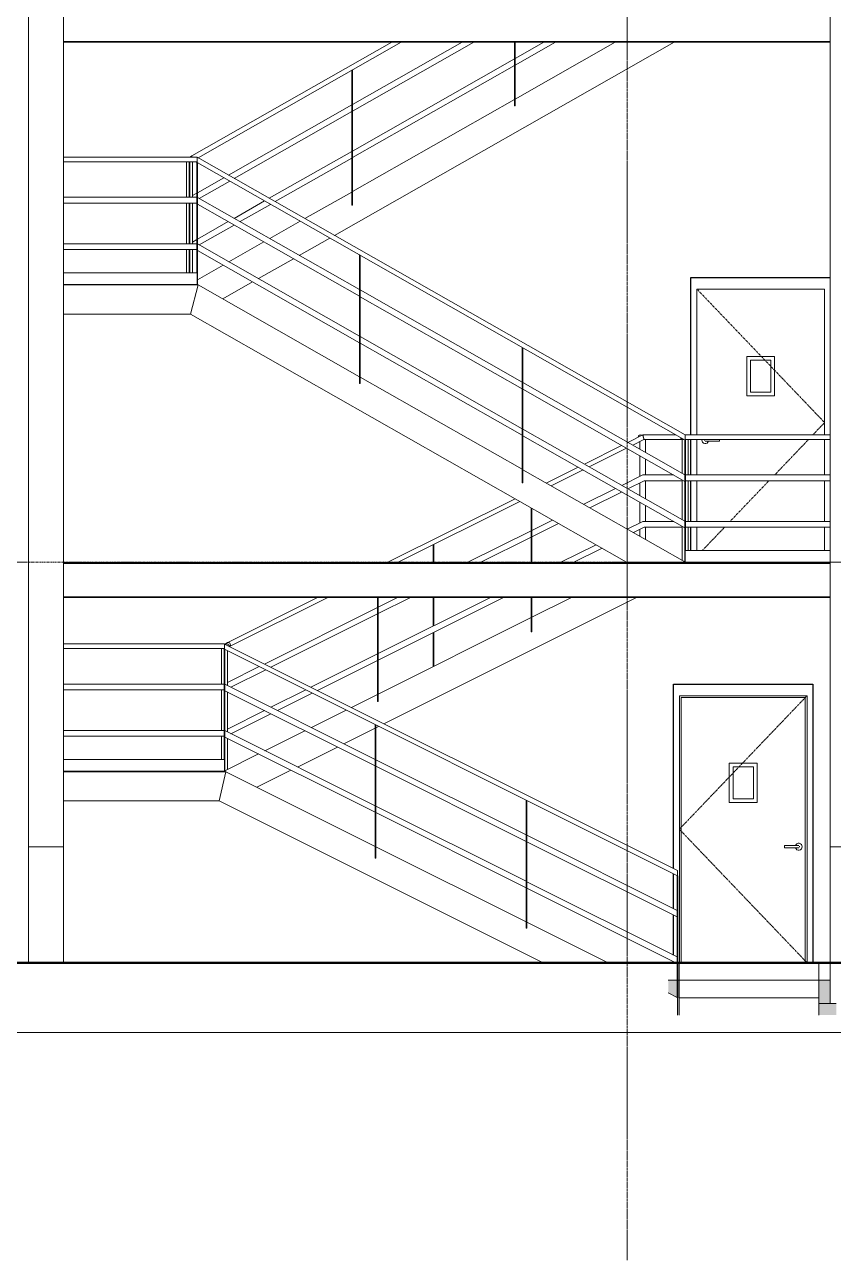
# Model space of a CAD drawing. Header units: millimetres. Extents: x -29259 to 87313, y -139821 to 46728.
# Drawn here: x -2126 to 4833, y -120273 to -109638 of the extents above; entities that cross this region are included whole.
import ezdxf

# ---------------------------------------------------------------- set-up
doc = ezdxf.new("R2010")
doc.units = ezdxf.units.MM
for name, pattern in [('Centre', [31.75, 6.35, -4.7625, 15.875, -4.7625]), ('Grid Line', [22.225, 12.7, -3.175, 3.175, -3.175]), ('Hidden', [7.14375, 4.7625, -2.38125])]:
    doc.linetypes.add(name, pattern=pattern)
for name, color, linetype, lineweight in [('A-DETL-PATH', 215, 'Continuous', 50), ('A-DETL-THIN', 151, 'Continuous', 9), ('A-DOOR', 31, 'Continuous', 9), ('A-DOOR-FRAM', 31, 'Continuous', 18), ('A-FLOR', 192, 'Continuous', 9), ('A-FLOR-HRAL', 11, 'Continuous', 9), ('A-FLOR-LEVL', 51, 'Continuous', 9), ('A-WALL', 113, 'Continuous', 18), ('S-BEAM', 12, 'Continuous', 9), ('S-COLS', 52, 'Continuous', 18), ('S-GRID', 8, 'Continuous', 9), ('S-STRS', 31, 'Continuous', 9)]:
    doc.layers.add(name, color=color, linetype=linetype, lineweight=lineweight)

# ---------------------------------------------------------------- blocks, each defined once
blk = doc.blocks.new('RHS-Rectangular Hollow Section-Column - 1451659-EAST FACADE')
at = {"layer": 'S-COLS', "color": 250, "lineweight": 9}
for p, q in [((6749.2, 1000), (6749.2, -350)), ((6749.2, 1000), (6761.2, 1000)), ((6761.2, 1000), (7037.2, 1000)), ((7037.2, 1000), (7049.2, 1000)), ((7049.2, 0), (7049.2, 1000))]:
    blk.add_line(p, q, dxfattribs=at)
blk = doc.blocks.new('RHS-Rectangular Hollow Section-Column - 1452499-EAST FACADE')
at = {"layer": 'S-COLS', "color": 250, "lineweight": 9}
for p, q in [((-150, 1000), (-150, 0)), ((-150, 1000), (-138, 1000)), ((-138, 1000), (138, 1000)), ((138, 1000), (150, 1000)), ((150, 0), (150, 1000))]:
    blk.add_line(p, q, dxfattribs=at)
blk = doc.blocks.new('Roaster Building_ST_RVT2022_detached_rvt-1-EAST FACADE')
at = {"layer": 'S-COLS', "lineweight": 5}
blk.add_hatch(color=10, dxfattribs=at).paths.add_polyline_path([(6650, -450), (6800, -450), (6800, -350), (6650, -350), (6650, -436)])
at = {"layer": 'A-FLOR', "color": 250}
for p, q in [((5400, 0), (5423, 0)), ((5438, 0), (5449, 0))]:
    blk.add_line(p, q, dxfattribs=at)
at = {"layer": 'S-BEAM', "color": 250}
for p, q in [((5354, -150), (5432, -150)), ((5438, -150), (5449, -150)), ((6649, -150), (6749, -150))]:
    blk.add_line(p, q, dxfattribs=at)
at = {"layer": 'S-COLS', "color": 254}
for p, q in [((6650, -350), (6800, -350)), ((6650, -450), (6650, -350))]:
    blk.add_line(p, q, dxfattribs=at)
at = {"layer": 'S-STRS', "color": 250}
for p, q in [((5449, 0), (6649, 0)), ((5449, -150), (5449, 0)), ((6649, -150), (6649, 0)), ((5449, -150), (6649, -150)), ((5449, -300), (5449, -150)), ((6649, -300), (6649, -150)), ((5449, -300), (6649, -300)), ((5449, -450), (5449, -300)), ((6649, -450), (6649, -300))]:
    blk.add_line(p, q, dxfattribs=at)
at = {"layer": 'S-COLS', "color": 250, "lineweight": 9}
for name in ['RHS-Rectangular Hollow Section-Column - 1452499-EAST FACADE', 'RHS-Rectangular Hollow Section-Column - 1451659-EAST FACADE']:
    blk.add_blockref(name, (0, 0), dxfattribs=at)
blk = doc.blocks.new('RHS-Rectangular Hollow Section-Column - 804093-EAST FACADE')
at = {"layer": 'S-COLS', "color": 250, "lineweight": 9}
blk.add_line((6749.2, 14535), (6749.2, -350), dxfattribs=at)
blk = doc.blocks.new('RHS-Rectangular Hollow Section-Column - 804097-EAST FACADE')
at = {"layer": 'S-COLS', "color": 250, "lineweight": 9}
for p, q in [((-150, 14535), (-150, 0)), ((150, 0), (150, 14535))]:
    blk.add_line(p, q, dxfattribs=at)
blk = doc.blocks.new('RHS-Rectangular Hollow Section - 300x150x6RHS-1527276-EAST FACADE')
at = {"layer": 'S-BEAM', "color": 250}
for p, q in [((6749.2, 13005), (150, 13005)), ((150, 12993), (150, 13005)), ((150, 12717), (150, 12993)), ((6749.2, 13005), (6749.2, 12993)), ((6749.2, 12993), (6749.2, 12717)), ((150, 12705), (150, 12717)), ((150, 12705), (6749.2, 12705)), ((6749.2, 12717), (6749.2, 12705))]:
    blk.add_line(p, q, dxfattribs=at)
at = {"layer": 'S-BEAM', "color": 250, "linetype": 'Hidden'}
for p, q in [((6749.2, 12999), (150, 12999)), ((6749.2, 12711), (150, 12711))]:
    blk.add_line(p, q, dxfattribs=at)
blk = doc.blocks.new('Railing - MS FLAT 50x5mm-1534085-EAST FACADE')
at = {"layer": 'A-FLOR-HRAL', "color": 250}
for p, q in [((4175, 3445), (4175, 3916)), ((4181, 3445), (4181, 3913)), ((4175, 2850), (4175, 3145)), ((4181, 2850), (4181, 3145)), ((4175, 2850), (4181, 2850))]:
    blk.add_line(p, q, dxfattribs=at)
blk = doc.blocks.new('Railing - MS FLAT 50x5mm-1534083-EAST FACADE')
at = {"layer": 'A-FLOR-HRAL', "color": 250}
for p, q in [((2853, 2250), (2853, 3145)), ((2859, 2250), (2859, 3145)), ((2853, 2250), (2859, 2250))]:
    blk.add_line(p, q, dxfattribs=at)
blk = doc.blocks.new('Railing - MS FLAT 50x5mm-1533993-EAST FACADE')
at = {"layer": 'A-FLOR-HRAL', "color": 250}
for p, q in [((1510, 2705), (1510, 2400)), ((1560, 2388), (1560, 2687)), ((1510, 2350), (1510, 2000)), ((1560, 1988), (1560, 2332)), ((1510, 1950), (1510, 1750)), ((1560, 1664), (1560, 1932))]:
    blk.add_line(p, q, dxfattribs=at)
blk = doc.blocks.new('Railing - MS FLAT 50x5mm-V13-EAST FACADE')
at = {"layer": 'A-FLOR-HRAL', "color": 250}
for p, q in [((5475, 4214), (5475, 4505)), ((5488, 4505), (5475, 4505)), ((5525, 4200), (5525, 4505)), ((5475, 3814), (5475, 4157)), ((5525, 3800), (5525, 4150)), ((5475, 3465), (5475, 3757)), ((5525, 3550), (5525, 3750))]:
    blk.add_line(p, q, dxfattribs=at)
blk = doc.blocks.new('Railing - Railing-1515944-EAST FACADE')
at = {"layer": 'A-FLOR-HRAL', "color": 250}
for p, q in [((4955, 4110), (5135, 4200)), ((5146, 4150), (5007, 4080)), ((5135, 4200), (5399, 4200)), ((5475, 4150), (5146, 4150)), ((4628, 3947), (4901, 4083)), ((4953, 4053), (4680, 3917)), ((4181, 3723), (4359, 3812)), ((4411, 3782), (4181, 3667)), ((5002, 3734), (5135, 3800)), ((5146, 3750), (5054, 3704)), ((5135, 3800), (5399, 3800)), ((5475, 3750), (5146, 3750)), ((3625, 3445), (4175, 3720)), ((4175, 3664), (3736, 3445)), ((4425, 3445), (4733, 3599)), ((4785, 3569), (4536, 3445)), ((2859, 3062), (3025, 3145)), ((3136, 3145), (2859, 3006)), ((2859, 2662), (3825, 3145)), ((3936, 3145), (2859, 2606)), ((1879, 2572), (2853, 3059)), ((2853, 3003), (1935, 2544)), ((2279, 2372), (2853, 2659)), ((2853, 2603), (2335, 2344)), ((1560, 2413), (1834, 2550)), ((1890, 2522), (1591, 2372)), ((1935, 2200), (2234, 2350)), ((2290, 2322), (1991, 2172)), ((1560, 2013), (1879, 2172)), ((1935, 2144), (1591, 1972))]:
    blk.add_line(p, q, dxfattribs=at)
for name in ['Railing - MS FLAT 50x5mm-V13-EAST FACADE', 'Railing - MS FLAT 50x5mm-1534085-EAST FACADE', 'Railing - MS FLAT 50x5mm-1534083-EAST FACADE', 'Railing - MS FLAT 50x5mm-1533993-EAST FACADE']:
    blk.add_blockref(name, (0, 0))
blk = doc.blocks.new('Top Rail Type - Top Rail_Internal_-1515961-EAST FACADE')
at = {"layer": 'A-FLOR-HRAL', "color": 250}
for p, q in [((5136, 4545), (5007, 4480)), ((5049, 4457), (5145, 4505)), ((5417, 4545), (5136, 4545)), ((5145, 4505), (5475, 4505)), ((4953, 4454), (4633, 4293)), ((4674, 4270), (4995, 4430)), ((4579, 4266), (4305, 4130)), ((4347, 4106), (4621, 4243)), ((4036, 3995), (2936, 3445)), ((3025, 3445), (4078, 3972)), ((2336, 3145), (1557, 2756)), ((1579, 2722), (2425, 3145))]:
    blk.add_line(p, q, dxfattribs=at)
at = {"layer": 'A-FLOR-HRAL', "color": 250, "flags": 128}
for points in [[(1532, 2702), (1530, 2703), (1528, 2705)], [(1575, 2725), (1574, 2730), (1572, 2735), (1569, 2739), (1565, 2742), (1560, 2744), (1555, 2745), (1549, 2744), (1545, 2742), (1542, 2741)], [(1584, 2747), (1581, 2751), (1577, 2754), (1572, 2757), (1567, 2758), (1562, 2757), (1557, 2756), (1553, 2753), (1549, 2749), (1547, 2744)], [(1579, 2723), (1582, 2727), (1585, 2731), (1586, 2736), (1585, 2742), (1584, 2747)]]:
    blk.add_lwpolyline(points, dxfattribs=at)
at = {"layer": 'A-FLOR-HRAL', "color": 250}
blk.add_arc((5480, 4525), 20, 195, 285, dxfattribs=at)
for points, knots in [([(5141, 4525), (5140, 4527), (5139, 4530), (5138, 4535), (5137, 4539), (5136, 4544), (5136, 4545), (5136, 4545)], [0, 0, 0, 0, 0.0833333, 0.1666667, 0.25, 0.3333333, 0.5, 0.5, 0.5, 0.5]), ([(5145, 4505), (5145, 4505), (5145, 4506), (5144, 4511), (5143, 4515), (5142, 4520), (5141, 4523), (5141, 4525)], [0.5, 0.5, 0.5, 0.5, 0.6666667, 0.75, 0.8333333, 0.9166667, 1, 1, 1, 1])]:
    blk.add_open_spline(points, degree=3, knots=knots, dxfattribs=at)
blk = doc.blocks.new('Railing - MS FLAT 50x5mm-1534088-EAST FACADE')
at = {"layer": 'A-FLOR-HRAL', "color": 250}
for p, q in [((3332, 3445), (3332, 3598)), ((3338, 3601), (3338, 3445)), ((3332, 2899), (3332, 3145)), ((3338, 3145), (3338, 2902)), ((3332, 2550), (3332, 2843)), ((3338, 2846), (3338, 2553))]:
    blk.add_line(p, q, dxfattribs=at)
blk = doc.blocks.new('Railing - MS FLAT 50x5mm-V14-EAST FACADE')
at = {"layer": 'A-FLOR-HRAL', "color": 250}
for p, q in [((5110, 4422), (5110, 4487)), ((5160, 4393), (5160, 4505)), ((5110, 4188), (5110, 4364)), ((5160, 4200), (5160, 4336)), ((5160, 3993), (5160, 4150)), ((5110, 4022), (5110, 4132)), ((5110, 3788), (5110, 3964)), ((5160, 3800), (5160, 3936)), ((5110, 3672), (5110, 3732)), ((5160, 3644), (5160, 3750))]:
    blk.add_line(p, q, dxfattribs=at)
blk = doc.blocks.new('Railing - Railing-1517779-EAST FACADE')
for name in ['Railing - MS FLAT 50x5mm-V14-EAST FACADE', 'Railing - MS FLAT 50x5mm-1534088-EAST FACADE']:
    blk.add_blockref(name, (0, 0))
blk = doc.blocks.new('Top Rail Type - Top Rail_Internal_-1517796-EAST FACADE')
at = {"layer": 'A-FLOR-HRAL', "color": 250}
blk.add_line((1557, 2756), (1535, 2744), dxfattribs=at)
blk.add_arc((5115, 4525), 20, 51.6775, 180, dxfattribs=at)
blk = doc.blocks.new('Railing - MS FLAT 50x5mm-V15-EAST FACADE')
at = {"layer": 'A-FLOR-HRAL', "color": 250}
for p, q in [((5496.2, 3450), (5496.2, 4505)), ((5502.2, 4505), (5496.2, 4505)), ((5502.2, 3550), (5502.2, 4505)), ((5496.2, 3450), (5499.2, 3450))]:
    blk.add_line(p, q, dxfattribs=at)
blk = doc.blocks.new('Railing - Railing-1518367-EAST FACADE')
at = {"layer": 'A-FLOR-HRAL', "color": 250}
for p, q in [((5503, 4200), (6749, 4200)), ((6749, 4150), (5503, 4150)), ((5503, 3800), (6749, 3800)), ((6749, 3750), (5503, 3750)), ((5499, 3450), (5499, 3550)), ((5499, 3550), (6749, 3550)), ((6749, 3450), (5499, 3450))]:
    blk.add_line(p, q, dxfattribs=at)
blk.add_blockref('Railing - MS FLAT 50x5mm-V15-EAST FACADE', (0, 0))
blk = doc.blocks.new('Top Rail Type - Top Rail_Internal_-1518370-EAST FACADE')
at = {"layer": 'A-FLOR-HRAL', "color": 250}
for p, q in [((6749.2, 4545), (5499.2, 4545)), ((5499.2, 4525), (5499.2, 4545)), ((5499.2, 4505), (5499.2, 4525)), ((5499.2, 4505), (6749.2, 4505))]:
    blk.add_line(p, q, dxfattribs=at)
blk = doc.blocks.new('Railing - MS FLAT 50x5mm-1534103-EAST FACADE')
at = {"layer": 'A-FLOR-HRAL', "color": 250}
for p, q in [((4038, 13263), (4032, 13260)), ((4032, 13005), (4032, 13260)), ((4038, 13005), (4038, 13263)), ((4032, 12156), (4032, 12705)), ((4038, 12156), (4038, 12705)), ((4032, 12156), (4038, 12156))]:
    blk.add_line(p, q, dxfattribs=at)
blk = doc.blocks.new('Railing - MS FLAT 50x5mm-1534101-EAST FACADE')
at = {"layer": 'A-FLOR-HRAL', "color": 250}
for p, q in [((2638, 12467), (2632, 12463)), ((2632, 11303), (2632, 12463)), ((2638, 11303), (2638, 12467)), ((2632, 11303), (2638, 11303))]:
    blk.add_line(p, q, dxfattribs=at)
blk = doc.blocks.new('Railing - MS FLAT 50x5mm-1534095-EAST FACADE')
at = {"layer": 'A-FLOR-HRAL', "color": 250}
for p, q in [((5438, 14060), (5432, 14057)), ((5432, 13010), (5432, 14057)), ((5438, 13010), (5438, 14060)), ((5432, 13010), (5438, 13010))]:
    blk.add_line(p, q, dxfattribs=at)
blk = doc.blocks.new('Railing - MS FLAT 50x5mm-V16-EAST FACADE')
at = {"layer": 'A-FLOR-HRAL', "color": 250}
for p, q in [((1232, 11355), (1232, 11653)), ((1238, 11351), (1238, 11649)), ((1232, 10955), (1232, 11297)), ((1238, 10951), (1238, 11294)), ((1232, 10620), (1232, 10897)), ((1238, 10620), (1238, 10894)), ((1232, 10620), (1238, 10620))]:
    blk.add_line(p, q, dxfattribs=at)
blk = doc.blocks.new('Railing - MS FLAT 50x5mm-V17-EAST FACADE')
at = {"layer": 'A-FLOR-HRAL', "color": 250}
for p, q in [((1180, 11675), (1180, 11370)), ((1230, 11356), (1230, 11654)), ((1180, 11320), (1180, 10970)), ((1230, 10956), (1230, 11298)), ((1180, 10920), (1180, 10720)), ((1230, 10620), (1230, 10898)), ((1208, 10620), (1230, 10620))]:
    blk.add_line(p, q, dxfattribs=at)
blk = doc.blocks.new('Railing - MS FLAT 50x5mm-V18-EAST FACADE')
at = {"layer": 'A-FLOR-HRAL', "color": 250}
for p, q in [((5449.6, 8980), (5449.6, 9285)), ((5499.6, 8980), (5499.6, 9285)), ((5449.6, 8580), (5449.6, 8930)), ((5499.6, 8580), (5499.6, 8930)), ((5449.6, 8330), (5449.6, 8530)), ((5499.6, 8330), (5499.6, 8530))]:
    blk.add_line(p, q, dxfattribs=at)
blk = doc.blocks.new('Railing - MS FLAT 50x5mm-V19-EAST FACADE')
at = {"layer": 'A-FLOR-HRAL', "color": 250}
for p, q in [((5438, 9280), (5432, 9277)), ((5432, 8980), (5432, 9277)), ((5438, 8980), (5438, 9280)), ((5432, 8580), (5432, 8930)), ((5438, 8580), (5438, 8930)), ((5432, 8330), (5432, 8530)), ((5438, 8330), (5438, 8530))]:
    blk.add_line(p, q, dxfattribs=at)
blk = doc.blocks.new('Railing - MS FLAT 50x5mm-V20-EAST FACADE')
at = {"layer": 'A-FLOR-HRAL', "color": 250}
for p, q in [((1209.6, 6895), (1209.6, 6590)), ((1259.6, 6590), (1259.6, 6895)), ((1209.6, 6540), (1209.6, 6190)), ((1259.6, 6190), (1259.6, 6540)), ((1209.6, 6140), (1209.6, 5940)), ((1259.6, 5940), (1259.6, 6140))]:
    blk.add_line(p, q, dxfattribs=at)
blk = doc.blocks.new('Railing - MS FLAT 50x5mm-V21-EAST FACADE')
at = {"layer": 'A-FLOR-HRAL', "color": 250}
for p, q in [((1231.6, 6590), (1231.6, 6895)), ((1237.6, 6895), (1237.6, 6590)), ((1231.6, 6190), (1231.6, 6540)), ((1237.6, 6540), (1237.6, 6190)), ((1231.6, 5940), (1231.6, 6140)), ((1237.6, 6140), (1237.6, 5940))]:
    blk.add_line(p, q, dxfattribs=at)
blk = doc.blocks.new('Railing - Railing-1525472-EAST FACADE')
at = {"layer": 'A-FLOR-HRAL', "color": 250}
for p, q in [((4108, 13005), (5432, 13758)), ((5438, 13760), (5545, 13760)), ((5432, 13701), (4209, 13005)), ((5545, 13710), (5438, 13710)), ((4811, 13005), (5432, 13358)), ((5432, 13301), (4912, 13005)), ((5438, 13360), (5545, 13360)), ((5545, 13310), (5438, 13310)), ((2638, 12168), (3581, 12705)), ((3682, 12705), (2638, 12111)), ((4038, 12565), (4284, 12705)), ((4385, 12705), (4038, 12508)), ((2638, 11768), (4032, 12562)), ((4032, 12504), (2638, 11711)), ((1523, 11534), (2632, 12165)), ((2632, 12107), (1573, 11505)), ((1874, 11334), (2632, 11765)), ((2632, 11707), (1924, 11305)), ((1238, 11372), (1482, 11511)), ((1532, 11482), (1270, 11333)), ((1230, 11370), (1232, 11370)), ((1571, 11161), (1833, 11311)), ((1884, 11282), (1622, 11133)), ((1238, 10972), (1521, 11133)), ((1571, 11104), (1270, 10933)), ((1230, 10970), (1232, 10970)), ((5068, 8771), (5369, 8943)), ((5402, 8904), (5119, 8743)), ((5432, 8921), (5408, 8907)), ((4761, 8597), (5018, 8743)), ((5068, 8714), (4811, 8568)), ((5112, 8397), (5369, 8543)), ((5432, 8521), (5408, 8507)), ((4108, 8225), (4508, 8453)), ((4559, 8424), (4209, 8225)), ((5402, 8504), (5163, 8368)), ((4811, 8225), (4860, 8253)), ((2638, 7388), (3581, 7925)), ((3682, 7925), (2638, 7331)), ((4038, 7785), (4284, 7925)), ((4385, 7925), (4038, 7728)), ((2638, 6988), (4032, 7782)), ((4032, 7724), (2638, 6931)), ((1570, 6781), (2632, 7385)), ((2632, 7327), (1620, 6752)), ((1921, 6581), (2632, 6985)), ((2632, 6927), (1972, 6552)), ((1303, 6629), (1529, 6758)), ((1580, 6729), (1318, 6580)), ((1260, 6604), (1297, 6625)), ((1619, 6408), (1881, 6558)), ((1931, 6529), (1669, 6380)), ((1303, 6229), (1568, 6380)), ((1619, 6351), (1318, 6180)), ((1260, 6204), (1297, 6225))]:
    blk.add_line(p, q, dxfattribs=at)
for name, p in [('Railing - MS FLAT 50x5mm-1534095-EAST FACADE', (0, 0)), ('Railing - MS FLAT 50x5mm-V15-EAST FACADE', (49, 9560)), ('Railing - MS FLAT 50x5mm-1534103-EAST FACADE', (0, 0)), ('Railing - MS FLAT 50x5mm-1534101-EAST FACADE', (0, 0)), ('Railing - MS FLAT 50x5mm-V17-EAST FACADE', (0, 0)), ('Railing - MS FLAT 50x5mm-V16-EAST FACADE', (0, 0)), ('Railing - MS FLAT 50x5mm-V19-EAST FACADE', (0, 0)), ('Railing - MS FLAT 50x5mm-V18-EAST FACADE', (0, 0)), ('Railing - MS FLAT 50x5mm-1534103-EAST FACADE', (0, -4780)), ('Railing - MS FLAT 50x5mm-1534101-EAST FACADE', (0, -4780)), ('Railing - MS FLAT 50x5mm-V20-EAST FACADE', (0, 0)), ('Railing - MS FLAT 50x5mm-V21-EAST FACADE', (0, 0))]:
    blk.add_blockref(name, p)
blk = doc.blocks.new('Top Rail Type - Top Rail_Internal_-1525505-EAST FACADE')
at = {"layer": 'A-FLOR-HRAL', "color": 250}
for p, q in [((5436, 14105), (3503, 13005)), ((3584, 13005), (5447, 14065)), ((5548, 14105), (5436, 14105)), ((5447, 14065), (5548, 14065)), ((5548, 14105), (5548, 14085)), ((5548, 14085), (5548, 14065)), ((2976, 12705), (1237, 11716)), ((1260, 11683), (3057, 12705)), ((1244, 11692), (1245, 11695)), ((5379, 9293), (5117, 9144)), ((5158, 9121), (5402, 9259)), ((5405, 9325), (5403, 9325)), ((5408, 9263), (5435, 9278)), ((5067, 9115), (4766, 8944)), ((4806, 8921), (5107, 9092)), ((4715, 8915), (4458, 8769)), ((4499, 8746), (4756, 8892)), ((4206, 8625), (3503, 8225)), ((3584, 8225), (4246, 8602)), ((2976, 7925), (1255, 6946)), ((1308, 6930), (3057, 7925)), ((1288, 6895), (1297, 6890))]:
    blk.add_line(p, q, dxfattribs=at)
at = {"layer": 'A-FLOR-HRAL', "color": 250, "flags": 128}
for points in [[(1245, 11695), (1244, 11700), (1242, 11705), (1239, 11709), (1235, 11712), (1230, 11714), (1225, 11715), (1219, 11714), (1215, 11712), (1212, 11710)], [(1264, 11708), (1261, 11712), (1257, 11716), (1252, 11718), (1247, 11718), (1242, 11718), (1237, 11716), (1233, 11713)], [(1260, 11683), (1261, 11684), (1264, 11688), (1266, 11693), (1267, 11698), (1266, 11703), (1264, 11708)], [(1202, 11670), (1198, 11673), (1196, 11675)], [(5435, 9285), (5435, 9281), (5435, 9279), (5435, 9278)], [(1255, 6935), (1255, 6939), (1255, 6943), (1255, 6945), (1255, 6946)]]:
    blk.add_lwpolyline(points, dxfattribs=at)
at = {"layer": 'A-FLOR-HRAL', "color": 250}
for points, knots in [([(5441, 14085), (5441, 14087), (5440, 14090), (5439, 14095), (5437, 14099), (5436, 14104), (5436, 14105), (5436, 14105)], [0, 0, 0, 0, 0.0833333, 0.1666667, 0.25, 0.3333333, 0.5, 0.5, 0.5, 0.5]), ([(5447, 14065), (5447, 14065), (5446, 14066), (5445, 14071), (5444, 14075), (5443, 14080), (5442, 14083), (5441, 14085)], [0.5, 0.5, 0.5, 0.5, 0.6666667, 0.75, 0.8333333, 0.9166667, 1, 1, 1, 1])]:
    blk.add_open_spline(points, degree=3, knots=knots, dxfattribs=at)
blk = doc.blocks.new('Top Rail Type - Top Rail_Internal_-1526549-EAST FACADE')
at = {"layer": 'A-FLOR-HRAL', "color": 250}
blk.add_line((1255, 6946), (1236, 6935), dxfattribs=at)
blk = doc.blocks.new('Railing - MS FLAT 50x5mm-1534111-EAST FACADE')
at = {"layer": 'A-FLOR-HRAL', "color": 250}
for p, q in [((4002, 8913), (4002, 10077)), ((4008, 10073), (4002, 10077)), ((4008, 8913), (4008, 10073)), ((4002, 8913), (4008, 8913))]:
    blk.add_line(p, q, dxfattribs=at)
blk = doc.blocks.new('Railing - MS FLAT 50x5mm-1534109-EAST FACADE')
at = {"layer": 'A-FLOR-HRAL', "color": 250}
for p, q in [((2602, 9766), (2602, 10873)), ((2608, 10870), (2602, 10873)), ((2608, 9766), (2608, 10870)), ((2602, 9766), (2608, 9766))]:
    blk.add_line(p, q, dxfattribs=at)
blk = doc.blocks.new('Railing - MS FLAT 50x5mm-V27-EAST FACADE')
at = {"layer": 'A-FLOR-HRAL', "color": 250}
blk.add_line((5503, 3550), (5503, 4497), dxfattribs=at)
blk = doc.blocks.new('Railing - MS FLAT 50x5mm-V24-EAST FACADE')
at = {"layer": 'A-FLOR-HRAL', "color": 250}
for p, q in [((1202, 10720), (1202, 11670)), ((1208, 11667), (1202, 11670)), ((1208, 10620), (1208, 11667)), ((1205, 10620), (1208, 10620))]:
    blk.add_line(p, q, dxfattribs=at)
blk = doc.blocks.new('Railing - Railing-1535435-EAST FACADE')
at = {"layer": 'A-FLOR-HRAL', "color": 250}
for p, q in [((1303, 6588), (2697, 5795)), ((2697, 5738), (1303, 6531)), ((1303, 6188), (2697, 5395)), ((2697, 5338), (1303, 6131)), ((2703, 5792), (4097, 4998)), ((4097, 4941), (2703, 5734)), ((2703, 5392), (4097, 4598)), ((4097, 4541), (2703, 5334)), ((4103, 4995), (5496, 4202)), ((5496, 4144), (4103, 4937)), ((4103, 4595), (5496, 3802)), ((5496, 3744), (4103, 4537))]:
    blk.add_line(p, q, dxfattribs=at)
for name, p in [('Railing - MS FLAT 50x5mm-V24-EAST FACADE', (95, -4780)), ('Railing - MS FLAT 50x5mm-1534109-EAST FACADE', (95, -4780)), ('Railing - MS FLAT 50x5mm-1534111-EAST FACADE', (95, -4780)), ('Railing - MS FLAT 50x5mm-V27-EAST FACADE', (0, 0))]:
    blk.add_blockref(name, p)
blk = doc.blocks.new('Top Rail Type - Top Rail_Internal_-1535438-EAST FACADE')
at = {"layer": 'A-FLOR-HRAL', "color": 250}
for p, q in [((5500, 4544), (1300, 6934)), ((1300, 6911), (1300, 6913)), ((1300, 6888), (5500, 4498))]:
    blk.add_line(p, q, dxfattribs=at)
at = {"layer": 'A-FLOR-HRAL', "color": 250, "flags": 128}
blk.add_lwpolyline([(1300, 6889), (1300, 6891), (1300, 6895), (1300, 6900), (1300, 6905), (1300, 6911)], dxfattribs=at)
blk = doc.blocks.new('Railing - MS FLAT 50x5mm-V25-EAST FACADE')
at = {"layer": 'A-FLOR-HRAL', "color": 250}
for p, q in [((1202, 10720), (1202, 11675)), ((1205, 11675), (1202, 11675)), ((1208, 10620), (1208, 11667)), ((1205, 10620), (1208, 10620))]:
    blk.add_line(p, q, dxfattribs=at)
blk = doc.blocks.new('Railing - Railing-1535583-EAST FACADE')
at = {"layer": 'A-FLOR-HRAL', "color": 250}
for p, q in [((150, 6590), (1297, 6590)), ((1297, 6540), (150, 6540)), ((150, 6190), (1297, 6190)), ((1297, 6140), (150, 6140)), ((150, 5940), (1300, 5940)), ((1300, 5940), (1300, 5840)), ((1300, 5840), (150, 5840))]:
    blk.add_line(p, q, dxfattribs=at)
blk.add_blockref('Railing - MS FLAT 50x5mm-V25-EAST FACADE', (95, -4780))
blk = doc.blocks.new('Top Rail Type - Top Rail_Internal_-1535586-EAST FACADE')
at = {"layer": 'A-FLOR-HRAL', "color": 250}
for p, q in [((1300, 6935), (150, 6935)), ((1300, 6935), (1300, 6915)), ((1300, 6915), (1300, 6913)), ((150, 6895), (1300, 6895))]:
    blk.add_line(p, q, dxfattribs=at)
blk = doc.blocks.new('Railing - MS FLAT 50x5mm-1534092-EAST FACADE')
at = {"layer": 'A-FLOR-HRAL', "color": 250}
for p, q in [((4132, 300), (4132, 1401)), ((4138, 1398), (4132, 1401)), ((4138, 300), (4138, 1398)), ((4132, 300), (4138, 300))]:
    blk.add_line(p, q, dxfattribs=at)
blk = doc.blocks.new('Railing - MS FLAT 50x5mm-1534090-EAST FACADE')
at = {"layer": 'A-FLOR-HRAL', "color": 250}
for p, q in [((2832, 900), (2832, 2051)), ((2838, 2048), (2832, 2051)), ((2838, 900), (2838, 2048)), ((2832, 900), (2838, 900))]:
    blk.add_line(p, q, dxfattribs=at)
blk = doc.blocks.new('Railing - MS FLAT 50x5mm-V28-EAST FACADE')
at = {"layer": 'A-FLOR-HRAL', "color": 250}
for p, q in [((5432, -300), (5432, 751)), ((5438, 748), (5432, 751)), ((5438, -300), (5438, 748)), ((5432, -300), (5438, -300))]:
    blk.add_line(p, q, dxfattribs=at)
blk = doc.blocks.new('Railing - MS FLAT 50x5mm-V29-EAST FACADE')
at = {"layer": 'A-FLOR-HRAL', "color": 250}
for p, q in [((1532, 1750), (1532, 2701)), ((1538, 2698), (1532, 2701)), ((1538, 1650), (1538, 2698)), ((1535, 1650), (1538, 1650))]:
    blk.add_line(p, q, dxfattribs=at)
blk = doc.blocks.new('Railing - Railing-1535804-EAST FACADE')
at = {"layer": 'A-FLOR-HRAL', "color": 250}
for p, q in [((1538, 2399), (2832, 1752)), ((2832, 1696), (1538, 2343)), ((1538, 1999), (2832, 1352)), ((2832, 1296), (1538, 1943)), ((2838, 1749), (4132, 1102)), ((4132, 1046), (2838, 1693)), ((2838, 1349), (4132, 702)), ((4132, 646), (2838, 1293)), ((4138, 1099), (5432, 452)), ((5432, 396), (4138, 1043)), ((4138, 699), (5432, 52)), ((5432, -4), (4138, 643))]:
    blk.add_line(p, q, dxfattribs=at)
for name in ['Railing - MS FLAT 50x5mm-V29-EAST FACADE', 'Railing - MS FLAT 50x5mm-1534090-EAST FACADE', 'Railing - MS FLAT 50x5mm-1534092-EAST FACADE', 'Railing - MS FLAT 50x5mm-V28-EAST FACADE']:
    blk.add_blockref(name, (0, 0))
blk = doc.blocks.new('Top Rail Type - Top Rail_Internal_-1535808-EAST FACADE')
at = {"layer": 'A-FLOR-HRAL', "color": 250}
for p, q in [((5435, 794), (1535, 2744)), ((1535, 2722), (1535, 2724)), ((1535, 2700), (5435, 750))]:
    blk.add_line(p, q, dxfattribs=at)
at = {"layer": 'A-FLOR-HRAL', "color": 250, "flags": 128}
for points in [[(1535, 2700), (1535, 2703), (1535, 2706), (1535, 2711), (1535, 2716), (1535, 2722)], [(5435, 794), (5435, 794), (5435, 791), (5435, 788), (5435, 783), (5435, 778), (5435, 772)], [(5435, 772), (5435, 766), (5435, 761), (5435, 756), (5435, 753), (5435, 750), (5435, 750)]]:
    blk.add_lwpolyline(points, dxfattribs=at)
blk = doc.blocks.new('Railing - MS FLAT 50x5mm-V30-EAST FACADE')
at = {"layer": 'A-FLOR-HRAL', "color": 250}
for p, q in [((1532, 1750), (1532, 2705)), ((1535, 2705), (1532, 2705)), ((1538, 1650), (1538, 2699)), ((1535, 1650), (1538, 1650))]:
    blk.add_line(p, q, dxfattribs=at)
blk = doc.blocks.new('Railing - Railing-1535953-EAST FACADE')
at = {"layer": 'A-FLOR-HRAL', "color": 250}
for p, q in [((150, 2400), (1532, 2400)), ((1532, 2350), (150, 2350)), ((150, 2000), (1532, 2000)), ((1532, 1950), (150, 1950)), ((150, 1750), (1535, 1750)), ((1535, 1750), (1535, 1650)), ((1535, 1650), (150, 1650))]:
    blk.add_line(p, q, dxfattribs=at)
blk.add_blockref('Railing - MS FLAT 50x5mm-V30-EAST FACADE', (0, 0))
blk = doc.blocks.new('Top Rail Type - Top Rail_Internal_-1535957-EAST FACADE')
at = {"layer": 'A-FLOR-HRAL', "color": 250}
for p, q in [((1535, 2745), (150, 2745)), ((150, 2705), (1535, 2705)), ((1535, 2745), (1535, 2725)), ((1535, 2725), (1535, 2724))]:
    blk.add_line(p, q, dxfattribs=at)
blk = doc.blocks.new('Roaster Building_ST_RVT2022 _SST__rvt-1-EAST FACADE')
at = {"layer": 'S-BEAM', "lineweight": 5}
h = blk.add_hatch(color=10, dxfattribs=at)
h.paths.add_polyline_path([(5435, -450), (5449, -450), (5449, -150), (5438, -150), (5438, -300), (5435, -300), (5435, -434)])
h.paths.add_polyline_path([(6650, -450), (6650, -350), (6749, -350), (6749, -150), (6649, -150), (6649, -450)])
h.paths.add_polyline_path([(5432, -297), (5432, -150), (5354, -150), (5354, -258)])
at = {"layer": 'A-FLOR', "color": 250}
for p, q in [((5400, 0), (5423, 0)), ((5438, 0), (5449, 0))]:
    blk.add_line(p, q, dxfattribs=at)
at = {"layer": 'S-BEAM', "color": 254, "lineweight": 18}
for p, q in [((5354, -150), (5432, -150)), ((5438, -150), (5449, -150)), ((6649, -150), (6749, -150))]:
    blk.add_line(p, q, dxfattribs=at)
at = {"layer": 'S-STRS', "color": 250}
for p, q in [((2481, 6262), (5404, 7925)), ((4898, 7925), (4038, 7435)), ((4032, 7432), (2638, 6639)), ((2632, 6635), (2228, 6406)), ((2188, 6383), (1926, 6234)), ((1875, 6205), (1574, 6034)), ((2179, 6090), (2441, 6239)), ((1524, 6005), (1303, 5879)), ((1827, 5890), (2128, 6061)), ((1520, 5715), (1777, 5861)), ((150, 5835), (1309, 5835)), ((1243, 5585), (1309, 5835)), ((1309, 5835), (1243, 5585)), ((1300, 5840), (1300, 5835)), ((1309, 5835), (2697, 5045)), ((1243, 5585), (150, 5585)), ((1243, 5585), (4995, 3450)), ((2703, 5042), (4097, 4249)), ((4103, 4245), (5496, 3452)), ((5135, 3450), (4995, 3450)), ((5122, 3445), (5132, 3450)), ((5135, 3450), (5496, 3450)), ((5135, 3450), (5135, 3445)), ((5081, 3145), (2907, 2058)), ((4181, 2975), (4522, 3145)), ((2859, 2314), (4175, 2972)), ((2627, 2198), (2853, 2311)), ((2283, 2026), (2583, 2176)), ((2862, 2036), (2838, 2024)), ((1883, 1826), (2227, 1998)), ((2832, 2021), (2563, 1886)), ((2507, 1858), (2163, 1686)), ((1538, 1653), (1827, 1798)), ((150, 1645), (1548, 1645)), ((1489, 1395), (1548, 1645)), ((1548, 1645), (1489, 1395)), ((1535, 1650), (1535, 1645)), ((1538, 1650), (1548, 1645)), ((1548, 1645), (2832, 1003)), ((2107, 1658), (1814, 1512)), ((1489, 1395), (150, 1395)), ((1489, 1395), (4279, 0)), ((2838, 1000), (4132, 353)), ((4138, 350), (4838, 0)), ((5354, -258), (5432, -297)), ((5435, -300), (5435, -450))]:
    blk.add_line(p, q, dxfattribs=at)
at = {"layer": 'A-FLOR-HRAL', "color": 250, "lineweight": 9}
for name in ['Railing - Railing-1525472-EAST FACADE', 'Top Rail Type - Top Rail_Internal_-1525505-EAST FACADE', 'Top Rail Type - Top Rail_Internal_-1535586-EAST FACADE', 'Top Rail Type - Top Rail_Internal_-1526549-EAST FACADE', 'Top Rail Type - Top Rail_Internal_-1535438-EAST FACADE', 'Railing - Railing-1535583-EAST FACADE', 'Railing - Railing-1535435-EAST FACADE', 'Railing - Railing-1515944-EAST FACADE', 'Top Rail Type - Top Rail_Internal_-1515961-EAST FACADE', 'Top Rail Type - Top Rail_Internal_-1517796-EAST FACADE', 'Railing - Railing-1517779-EAST FACADE', 'Railing - Railing-1518367-EAST FACADE', 'Top Rail Type - Top Rail_Internal_-1518370-EAST FACADE', 'Top Rail Type - Top Rail_Internal_-1535957-EAST FACADE', 'Railing - Railing-1535953-EAST FACADE', 'Railing - Railing-1535804-EAST FACADE', 'Top Rail Type - Top Rail_Internal_-1535808-EAST FACADE']:
    blk.add_blockref(name, (0, 0), dxfattribs=at)
at = {"layer": 'S-BEAM', "color": 250, "lineweight": 9}
for p in [(0, -4780), (0, -9560)]:
    blk.add_blockref('RHS-Rectangular Hollow Section - 300x150x6RHS-1527276-EAST FACADE', p, dxfattribs=at)
at = {"layer": 'S-COLS', "color": 250, "lineweight": 9}
for name in ['RHS-Rectangular Hollow Section-Column - 804097-EAST FACADE', 'RHS-Rectangular Hollow Section-Column - 804093-EAST FACADE']:
    blk.add_blockref(name, (0, 0), dxfattribs=at)
blk = doc.blocks.new('LTTS_AT_AR_Door-Passage-Single-Flush - 1200 x 2100mm_FSD 01-919959-EAST FACADE')
at = {"layer": 'A-DOOR', "linetype": 'Centre'}
for p, q in [((5600, 5800), (6700, 4650)), ((6700, 4650), (6599, 4545)), ((6561, 4505), (6270, 4200)), ((6222, 4150), (5887, 3800)), ((5839, 3750), (5648, 3550))]:
    blk.add_line(p, q, dxfattribs=at)
at = {"layer": 'A-DOOR'}
for p, q in [((5600, 5800), (5600, 4545)), ((6700, 5800), (5600, 5800)), ((6700, 4545), (6700, 5800)), ((6030, 4880), (6030, 5220)), ((6030, 5220), (6270, 5220)), ((6270, 5220), (6270, 4880)), ((6062, 5188), (6062, 4912)), ((6238, 5188), (6062, 5188)), ((6238, 4912), (6238, 5188)), ((6238, 4912), (6062, 4912)), ((6270, 4880), (6030, 4880)), ((5600, 4505), (5600, 4200)), ((5690, 4490), (5795, 4490)), ((5795, 4505), (5795, 4500)), ((5795, 4500), (5795, 4490)), ((6700, 4200), (6700, 4505)), ((5600, 4150), (5600, 3800)), ((6700, 3800), (6700, 4150)), ((5600, 3750), (5600, 3550)), ((6700, 3550), (6700, 3750))]:
    blk.add_line(p, q, dxfattribs=at)
at = {"layer": 'A-DOOR', "flags": 128}
blk.add_lwpolyline([(5675, 4490), (5675, 4490), (5675, 4490), (5675, 4490), (5675, 4490), (5675, 4490), (5675, 4490), (5676, 4490), (5676, 4490), (5676, 4490), (5676, 4490), (5676, 4490), (5677, 4490), (5677, 4490), (5677, 4490), (5678, 4490), (5678, 4490), (5678, 4490), (5679, 4490), (5679, 4490), (5680, 4490), (5680, 4490), (5680, 4490), (5681, 4490), (5681, 4490), (5682, 4490), (5682, 4490), (5683, 4490), (5683, 4490), (5684, 4490), (5685, 4490), (5685, 4490), (5686, 4490), (5686, 4490), (5687, 4490), (5687, 4490), (5688, 4490), (5689, 4490), (5689, 4490), (5690, 4490), (5690, 4490)], dxfattribs=at)
at = {"layer": 'A-DOOR'}
for centre, radius, start, end in [((5673, 4500), 30, 170.3407, 180), ((5673, 4500), 30, 180, 340.4367), ((5675, 4500), 10, 150, 180), ((5675, 4500), 10, 180, 210), ((5675, 4500), 10, 255, 270)]:
    blk.add_arc(centre, radius, start, end, dxfattribs=at)
at = {"layer": 'A-DOOR-FRAM'}
for p, q in [((5600, 4545), (5600, 5800)), ((5600, 5800), (6700, 5800)), ((6700, 4545), (6700, 5800)), ((5600, 4200), (5600, 4505)), ((6700, 4200), (6700, 4505)), ((5600, 3800), (5600, 4150)), ((6700, 3800), (6700, 4150)), ((5600, 3550), (5600, 3750)), ((6700, 3550), (6700, 3750))]:
    blk.add_line(p, q, dxfattribs=at)
blk = doc.blocks.new('LTTS_AT_AR_Door-Passage-Single-Flush - 1200 x 2100mm_FSD 01-V2-EAST FACADE')
at = {"layer": 'A-DOOR', "linetype": 'Centre'}
for p, q in [((6550, 2300), (5450, 1150)), ((5450, 1150), (6550, 0))]:
    blk.add_line(p, q, dxfattribs=at)
at = {"layer": 'A-DOOR'}
for p, q in [((5880, 1720), (6120, 1720)), ((5880, 1380), (5880, 1720)), ((6120, 1720), (6120, 1380)), ((5912, 1688), (5912, 1412)), ((6088, 1688), (5912, 1688)), ((6088, 1412), (6088, 1688)), ((5912, 1412), (6088, 1412)), ((5880, 1380), (6120, 1380)), ((6460, 1010), (6355, 1010)), ((6355, 1000), (6355, 1010)), ((6355, 990), (6355, 1000)), ((6355, 990), (6460, 990))]:
    blk.add_line(p, q, dxfattribs=at)
at = {"layer": 'A-DOOR', "flags": 128}
for points in [[(6475, 1010), (6475, 1010), (6475, 1010), (6475, 1010), (6475, 1010), (6475, 1010), (6475, 1010), (6474, 1010), (6474, 1010), (6474, 1010), (6474, 1010), (6474, 1010), (6473, 1010), (6473, 1010), (6473, 1010), (6472, 1010), (6472, 1010), (6472, 1010), (6471, 1010), (6471, 1010), (6470, 1010), (6470, 1010), (6470, 1010), (6469, 1010), (6469, 1010), (6468, 1010), (6468, 1010), (6467, 1010), (6467, 1010), (6466, 1010), (6465, 1010), (6465, 1010), (6464, 1010), (6464, 1010), (6463, 1010), (6463, 1010), (6462, 1010), (6461, 1010), (6461, 1010), (6460, 1010), (6460, 1010)], [(6460, 990), (6461, 990), (6461, 990), (6462, 990), (6462, 990), (6463, 990), (6464, 990), (6464, 990), (6465, 990), (6465, 990), (6466, 990), (6466, 990), (6467, 990), (6467, 990), (6468, 990), (6468, 990), (6469, 990), (6469, 990), (6470, 990), (6470, 990), (6471, 990), (6471, 990), (6472, 990), (6472, 990), (6472, 990), (6473, 990), (6473, 990), (6473, 990), (6473, 990), (6474, 990), (6474, 990), (6474, 990), (6474, 990), (6475, 990), (6475, 990), (6475, 990), (6475, 990), (6475, 990), (6475, 990), (6475, 990)]]:
    blk.add_lwpolyline(points, dxfattribs=at)
at = {"layer": 'A-DOOR'}
for centre, radius, start, end in [((6477, 1000), 30, 360, 160.3657), ((6477, 1000), 30, 199.5633, 360), ((6475, 1000), 10, 75, 90), ((6475, 1000), 10, 270, 285), ((6475, 1000), 10, 0, 30), ((6475, 1000), 10, 330, 0)]:
    blk.add_arc(centre, radius, start, end, dxfattribs=at)
at = {"layer": 'A-DOOR-FRAM'}
for p, q in [((5450, 0), (5450, 2300)), ((5450, 2300), (6550, 2300)), ((5466, 0), (5466, 2284)), ((5466, 2284), (6534, 2284)), ((6534, 2284), (6534, 0)), ((6550, 2300), (6550, 0))]:
    blk.add_line(p, q, dxfattribs=at)

msp = doc.modelspace()

# ---------------------------------------------------------------- linework, layer by layer
at = {"layer": 'A-DETL-PATH'}
msp.add_line((-5897, -117713.4), (18620.9, -117713.4), dxfattribs=at)
at = {"layer": 'A-DETL-THIN'}
for p, q in [((3411.9, -117713.4), (-6062, -117713.4)), ((-651.7, -117713.4), (23848.3, -117713.4)), ((-5847, -118313.4), (15858.1, -118313.4))]:
    msp.add_line(p, q, dxfattribs=at)
at = {"layer": 'A-FLOR-LEVL', "linetype": 'Centre'}
for p, q in [((-7310.2, -114263.4), (20377.7, -114263.4)), ((-7310.2, -117713.4), (20377.7, -117713.4)), ((-7316.3, -118313.4), (19107.7, -118313.4))]:
    msp.add_line(p, q, dxfattribs=at)
at = {"layer": 'A-WALL', "color": 7, "lineweight": 25}
for p, q in [((3608.1, -113168.4), (3608.1, -111813.4)), ((3608.1, -111813.4), (4807.3, -111813.4)), ((3608.1, -113513.4), (3608.1, -113208.4)), ((3608.1, -113913.4), (3608.1, -113563.4)), ((3608.1, -114163.4), (3608.1, -113963.4)), ((3458.1, -116901.7), (3458.1, -115313.4)), ((3458.1, -115313.4), (4658.1, -115313.4)), ((4658.1, -115313.4), (4658.1, -117713.4)), ((3458.1, -117246.1), (3458.1, -116946.4)), ((3458.1, -117646.1), (3458.1, -117302)), ((3411.9, -117713.4), (3458.1, -117713.4)), ((3458.1, -117713.4), (3458.1, -117702)), ((4707.3, -117713.4), (4807.3, -117713.4))]:
    msp.add_line(p, q, dxfattribs=at)
at = {"layer": 'S-GRID', "linetype": 'Grid Line'}
msp.add_line((3058.1, -120273.2), (3058.1, -98432.8), dxfattribs=at)

# ---------------------------------------------------------------- block references
at = {"lineweight": 5}
msp.add_blockref('Roaster Building_ST_RVT2022_detached_rvt-1-EAST FACADE', (-1941.9, -117713.4), dxfattribs=at)
at = {"layer": 'A-DOOR'}
for name in ['LTTS_AT_AR_Door-Passage-Single-Flush - 1200 x 2100mm_FSD 01-919959-EAST FACADE', 'LTTS_AT_AR_Door-Passage-Single-Flush - 1200 x 2100mm_FSD 01-V2-EAST FACADE']:
    msp.add_blockref(name, (-1941.9, -117713.4), dxfattribs=at)
at = {"layer": 'A-WALL', "color": 8, "lineweight": 5}
msp.add_blockref('Roaster Building_ST_RVT2022 _SST__rvt-1-EAST FACADE', (-1941.9, -117713.4), dxfattribs=at)

doc.saveas('drawing.dxf')
